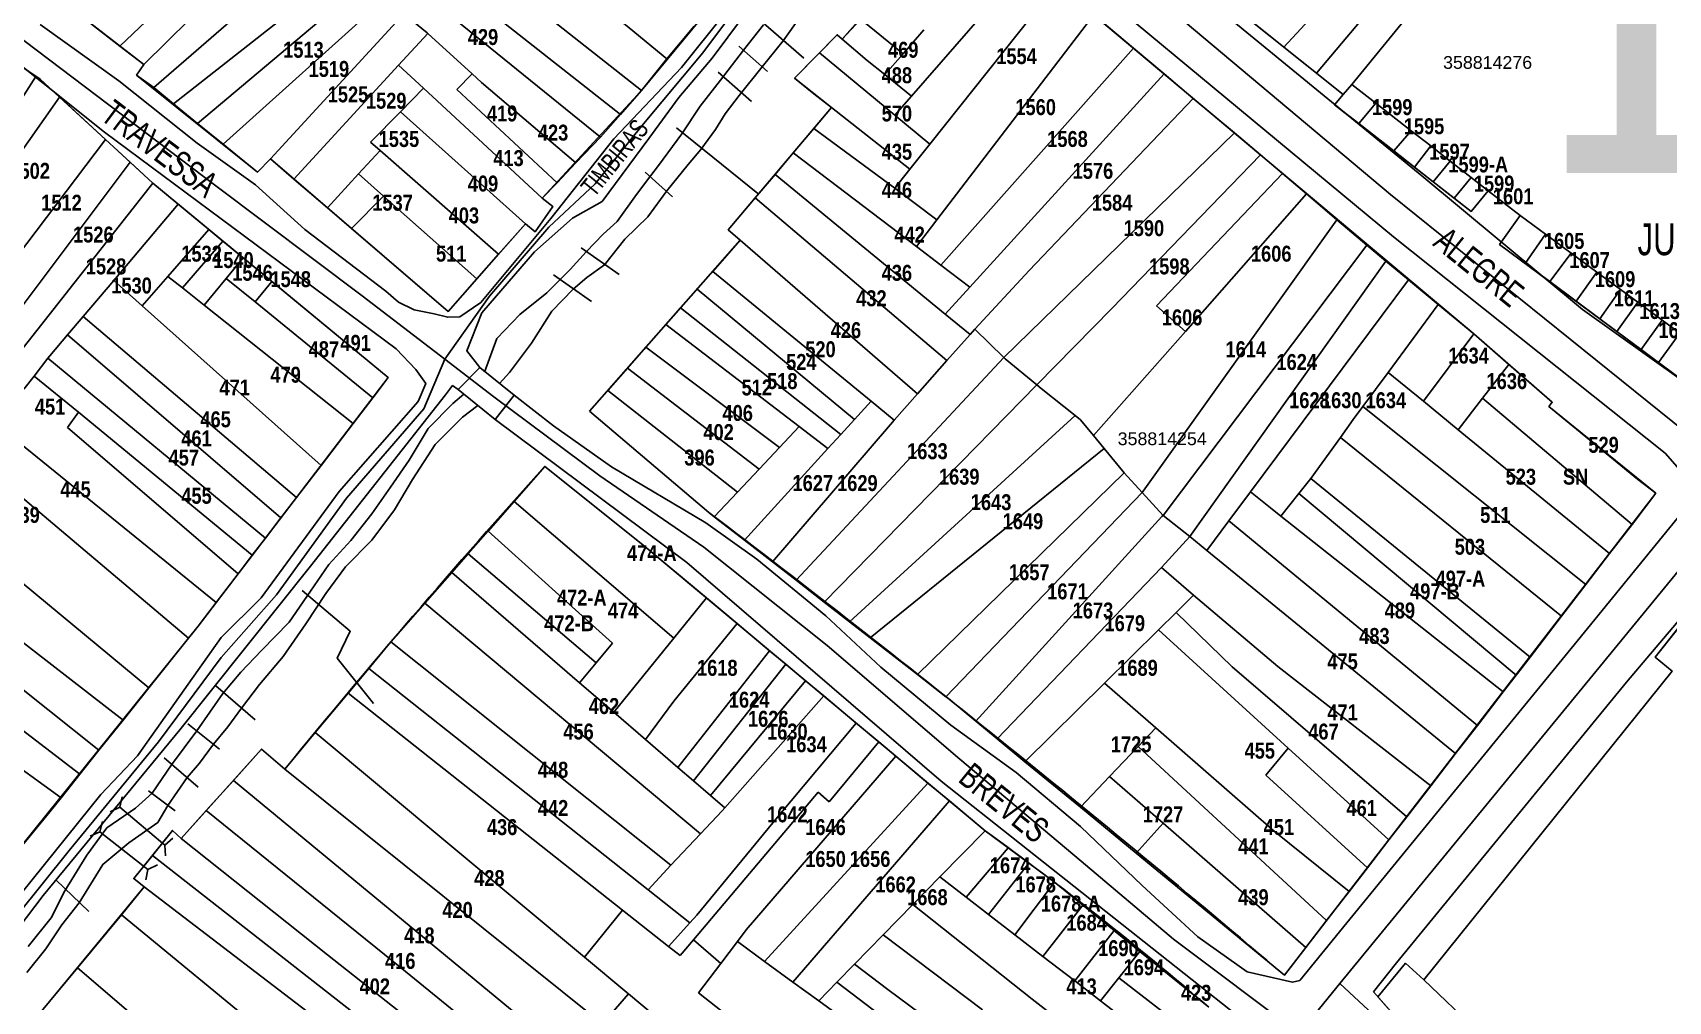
# Model space of a CAD drawing. Extents: x 199665 to 201826, y 4836581 to 4838476.
# Drawn here: x 200752.1 to 201009, y 4837205.9 to 4837357.9 of the extents above; entities that cross this region are included whole.
import ezdxf
from ezdxf.enums import TextEntityAlignment as Align

# ---------------------------------------------------------------- set-up
doc = ezdxf.new("R2010")
doc.units = 0
doc.header["$LTSCALE"] = 1.5
doc.header["$MEASUREMENT"] = 0
for name, color, linetype in [('CD-MALHA-LOTES', 40, 'CONTINUOUS'), ('CD_TXT_QUADRA', 7, 'CONTINUOUS'), ('HD-CANAIS', 7, 'CONTINUOUS'), ('LM-TXT-LSF', 7, 'CONTINUOUS'), ('RU-QUADRAS', 6, 'CONTINUOUS'), ('SV-EIXO-RUA-N-PAV', 6, 'CONTINUOUS'), ('SV-EIXO-RUA-PAV', 20, 'CONTINUOUS'), ('SV-ESTIVAS', 7, 'CONTINUOUS'), ('SV-PONTE-BUEIRO', 249, 'CONTINUOUS'), ('SV-RUA-NAO-PAV-S-GUIA-C-GUIA', 7, 'CONTINUOUS'), ('SV-RUA-PAVIM-S-GUIA-C-GUIA', 7, 'CONTINUOUS'), ('SV-TXT-RUA-N-PAV-S-GUIA-C-GUIA', 7, 'CONTINUOUS'), ('Th_NmrPort', 1, 'CONTINUOUS')]:
    doc.layers.add(name, color=color, linetype=linetype)
doc.styles.add('ARIAL', font='ARIAL.TTF')
doc.styles.add('MONOTXT', font='ARIAL.TTF', dxfattribs={"height": 0.2})
doc.styles.get("Standard").update_dxf_attribs({"font": 'swisscbo.ttf'})

# ---------------------------------------------------------------- blocks, each defined once
blk = doc.blocks.new('COD045', base_point=(201519.89, 4838593.29))
at = {"layer": 'SV-ESTIVAS'}
blk.add_lwpolyline([(201520.638538, 4838591.792924), (201519.89, 4838593.29), (201520.638538, 4838594.792924)], dxfattribs=at)

msp = doc.modelspace()

# ---------------------------------------------------------------- linework, layer by layer
at = {"layer": 'CD-MALHA-LOTES', "linetype": 'Continuous'}
for p, q in [((200799.8, 4837386.56), (200847.69, 4837348.82)), ((200796.37, 4837382.85), (200844.39, 4837345.06)), ((200973.09, 4837382.17), (200948.61, 4837355.59)), ((200790.27, 4837378.99), (200765.77, 4837355.78)), ((200841.25, 4837341.48), (200793.74, 4837380.01)), ((200976.67, 4837378.81), (200953.7, 4837351.52)), ((200793.17, 4837376.17), (200769.52, 4837352.88)), ((200980.26, 4837375.45), (200959.26, 4837349.73)), ((200797.38, 4837372.06), (200771.09, 4837349.27)), ((200801.44, 4837368.14), (200774.18, 4837346.71)), ((200851.68, 4837353.8), (200832.82, 4837369.29)), ((200890.12, 4837347.93), (200908.63, 4837369.17)), ((200804.31, 4837365.79), (200777.96, 4837343.61)), ((200912.98, 4837365.52), (200892.98, 4837340.38)), ((200807.39, 4837363.27), (200781.98, 4837340.37)), ((200810.37, 4837360.84), (200789.41, 4837338.11)), ((200810.37, 4837360.84), (200814.04, 4837357.84)), ((200879.22, 4837356.88), (200882.05, 4837360.05)), ((200882.05, 4837360.05), (200888.78, 4837354.57)), ((200894.08, 4837328.5), (200918.75, 4837360.68)), ((200918.75, 4837360.68), (200925, 4837355.44)), ((200765.77, 4837355.78), (200761.3, 4837359.23)), ((200814.13, 4837357.76), (200809.56, 4837352.79)), ((200814.04, 4837357.84), (200814.13, 4837357.76)), ((200814.13, 4837357.76), (200821.13, 4837351.4)), ((200855.95, 4837358.93), (200851.68, 4837353.8)), ((200875.64, 4837354.73), (200878.41, 4837357.57)), ((200878.41, 4837357.57), (200879.22, 4837356.88)), ((200892.06, 4837358.33), (200888.78, 4837354.57)), ((200948.61, 4837355.59), (200943.57, 4837359.62)), ((200769.52, 4837352.88), (200765.77, 4837355.78)), ((200875.64, 4837354.73), (200871.74, 4837350.75)), ((200887.5, 4837344.92), (200875.64, 4837354.73)), ((200883.12, 4837353.54), (200879.22, 4837356.88)), ((200925, 4837355.44), (200894.72, 4837321.39)), ((200925, 4837355.44), (200929.79, 4837351.42)), ((200953.7, 4837351.52), (200948.61, 4837355.59)), ((200749.47, 4837353.19), (200752.6, 4837351.02)), ((200768.39, 4837351.23), (200769.52, 4837352.88)), ((200809.56, 4837352.79), (200793.12, 4837334.92)), ((200809.56, 4837352.79), (200813.47, 4837349.16)), ((200847.69, 4837348.82), (200851.68, 4837353.8)), ((200885.92, 4837351.3), (200883.12, 4837353.54)), ((200888.78, 4837354.57), (200885.92, 4837351.3)), ((200752.6, 4837351.02), (200734.36, 4837322.61)), ((200752.6, 4837351.02), (200753.25, 4837350.58)), ((200753.25, 4837350.58), (200756.29, 4837347.77)), ((200771.09, 4837349.27), (200768.39, 4837351.23)), ((200821.13, 4837351.4), (200818.72, 4837348.99)), ((200821.13, 4837351.4), (200822.58, 4837350.08)), ((200822.58, 4837350.08), (200837.4, 4837337.45)), ((200871.74, 4837350.75), (200874.77, 4837348.31)), ((200885.92, 4837351.3), (200890.12, 4837347.93)), ((200929.79, 4837351.42), (200899.25, 4837317.95)), ((200934.37, 4837347.58), (200929.79, 4837351.42)), ((200957.9, 4837348.17), (200953.7, 4837351.52)), ((200957.9, 4837348.17), (200959.26, 4837349.73)), ((200959.26, 4837349.73), (200963.03, 4837346.8)), ((200756.29, 4837347.77), (200737.21, 4837320.63)), ((200756.29, 4837347.77), (200763.51, 4837341.12)), ((200774.18, 4837346.71), (200771.09, 4837349.27)), ((200813.47, 4837349.16), (200809.86, 4837345.47)), ((200832.1, 4837331.89), (200813.47, 4837349.16)), ((200818.72, 4837348.99), (200834.43, 4837334.33)), ((200847.69, 4837348.82), (200844.39, 4837345.06)), ((200874.77, 4837348.31), (200877.55, 4837346.13)), ((200890.12, 4837347.93), (200887.5, 4837344.92)), ((200908.61, 4837320.55), (200934.37, 4837347.58)), ((200934.37, 4837347.58), (200940.82, 4837342.17)), ((200956.55, 4837346.58), (200957.9, 4837348.17)), ((200774.49, 4837346.46), (200774.18, 4837346.71)), ((200777.96, 4837343.61), (200774.49, 4837346.46)), ((200809.86, 4837345.47), (200805.16, 4837340.68)), ((200809.86, 4837345.47), (200829.47, 4837327.89)), ((200844.39, 4837345.06), (200841.25, 4837341.48)), ((200874.78, 4837342.86), (200877.55, 4837346.13)), ((200877.55, 4837346.13), (200889.86, 4837336.46)), ((200892.98, 4837340.38), (200887.5, 4837344.92)), ((200960.35, 4837343.61), (200956.55, 4837346.58)), ((200963.03, 4837346.8), (200960.35, 4837343.61)), ((200963.03, 4837346.8), (200968.59, 4837342.48)), ((200781.98, 4837340.37), (200777.96, 4837343.61)), ((200871.53, 4837339.01), (200874.78, 4837342.86)), ((200887.49, 4837333.49), (200874.78, 4837342.86)), ((200940.82, 4837342.17), (200904.61, 4837306.92)), ((200940.82, 4837342.17), (200944.94, 4837338.71)), ((200965.85, 4837339.32), (200960.35, 4837343.61)), ((200968.59, 4837342.48), (200965.85, 4837339.32)), ((200968.59, 4837342.48), (200971.65, 4837340.1)), ((200763.51, 4837341.12), (200744.26, 4837315.73)), ((200763.51, 4837341.12), (200767.39, 4837337.54)), ((200787.4, 4837336), (200781.98, 4837340.37)), ((200806.64, 4837339.4), (200803.26, 4837335.71)), ((200805.16, 4837340.68), (200806.64, 4837339.4)), ((200806.64, 4837339.4), (200825.22, 4837323.13)), ((200837.4, 4837337.45), (200841.25, 4837341.48)), ((200889.86, 4837336.46), (200892.98, 4837340.38)), ((200969.09, 4837336.8), (200965.85, 4837339.32)), ((200971.65, 4837340.1), (200969.09, 4837336.8)), ((200971.65, 4837340.1), (200974.73, 4837337.7)), ((200767.39, 4837337.54), (200748.7, 4837312.65)), ((200767.39, 4837337.54), (200770.93, 4837334.28)), ((200789.41, 4837338.11), (200787.4, 4837336)), ((200793.12, 4837334.92), (200789.41, 4837338.11)), ((200837.4, 4837337.45), (200834.43, 4837334.33)), ((200871.53, 4837339.01), (200868.68, 4837335.64)), ((200890.87, 4837324.32), (200871.53, 4837339.01)), ((200944.94, 4837338.71), (200921.58, 4837314.6)), ((200944.94, 4837338.71), (200948.37, 4837335.79)), ((200972.05, 4837334.49), (200969.09, 4837336.8)), ((200974.73, 4837337.7), (200972.05, 4837334.49)), ((200974.73, 4837337.7), (200978.03, 4837335.13)), ((200770.93, 4837334.28), (200747.49, 4837304.52)), ((200774.93, 4837330.95), (200770.93, 4837334.28)), ((200798.38, 4837330.41), (200793.12, 4837334.92)), ((200803.26, 4837335.71), (200798.38, 4837330.41)), ((200803.26, 4837335.71), (200807.18, 4837332.24)), ((200834.43, 4837334.33), (200832.1, 4837331.89)), ((200865.56, 4837331.96), (200868.68, 4837335.64)), ((200868.68, 4837335.64), (200895.38, 4837313.7)), ((200889.86, 4837336.46), (200887.49, 4837333.49)), ((200928.6, 4837315.03), (200948.37, 4837335.79)), ((200948.37, 4837335.79), (200952.16, 4837332.57)), ((200975.35, 4837331.91), (200972.05, 4837334.49)), ((200978.03, 4837335.13), (200975.35, 4837331.91)), ((200978.03, 4837335.13), (200980.69, 4837333.06)), ((200807.18, 4837332.24), (200802.17, 4837327.16)), ((200807.18, 4837332.24), (200821.84, 4837319.26)), ((200832.1, 4837331.89), (200833.77, 4837330.61)), ((200861.33, 4837326.95), (200865.56, 4837331.96)), ((200865.56, 4837331.96), (200895.68, 4837306.41)), ((200887.49, 4837333.49), (200894.08, 4837328.5)), ((200952.16, 4837332.57), (200933.12, 4837311)), ((200956.93, 4837328.5), (200952.16, 4837332.57)), ((200978.02, 4837329.84), (200975.35, 4837331.91)), ((200980.69, 4837333.06), (200978.02, 4837329.84)), ((200980.69, 4837333.06), (200985.7, 4837329.17)), ((200764.8, 4837319), (200774.93, 4837330.95)), ((200774.93, 4837330.95), (200779.75, 4837326.98)), ((200802.17, 4837327.16), (200798.38, 4837330.41)), ((200833.77, 4837330.61), (200830.98, 4837326.63)), ((200982.48, 4837324.66), (200985.7, 4837329.17)), ((200985.7, 4837329.17), (200989.69, 4837326.24)), ((200779.75, 4837326.98), (200773.33, 4837319.63)), ((200779.75, 4837326.98), (200781.97, 4837325.15)), ((200817.36, 4837314.13), (200802.17, 4837327.16)), ((200829.47, 4837327.89), (200825.22, 4837323.13)), ((200830.98, 4837326.63), (200829.47, 4837327.89)), ((200863.21, 4837325.31), (200861.33, 4837326.95)), ((200894.08, 4837328.5), (200890.87, 4837324.32)), ((200926.51, 4837285.91), (200956.93, 4837328.5)), ((200956.93, 4837328.5), (200961.6, 4837324.52)), ((200781.97, 4837325.15), (200775.62, 4837317.82)), ((200781.97, 4837325.15), (200785.12, 4837322.55)), ((200858.9, 4837320.42), (200863.21, 4837325.31)), ((200891.06, 4837301.21), (200863.21, 4837325.31)), ((200894.72, 4837321.39), (200890.87, 4837324.32)), ((200961.6, 4837324.52), (200929.65, 4837282.12)), ((200961.6, 4837324.52), (200964.62, 4837322.02)), ((200986.5, 4837321.68), (200982.48, 4837324.66)), ((200989.69, 4837326.24), (200986.5, 4837321.68)), ((200989.69, 4837326.24), (200993.7, 4837323.29)), ((200782.49, 4837319.33), (200785.12, 4837322.55)), ((200785.12, 4837322.55), (200789.62, 4837318.84)), ((200825.22, 4837323.13), (200821.84, 4837319.26)), ((200899.25, 4837317.95), (200894.72, 4837321.39)), ((200964.62, 4837322.02), (200933.8, 4837278.79)), ((200968.17, 4837319.08), (200964.62, 4837322.02)), ((200990.36, 4837318.81), (200986.5, 4837321.68)), ((200993.7, 4837323.29), (200990.36, 4837318.81)), ((200993.7, 4837323.29), (200997.75, 4837320.31)), ((200760.01, 4837313.36), (200764.8, 4837319)), ((200764.8, 4837319), (200769.29, 4837315)), ((200773.33, 4837319.63), (200769.29, 4837315)), ((200775.62, 4837317.82), (200773.33, 4837319.63)), ((200779.03, 4837315.11), (200782.49, 4837319.33)), ((200782.49, 4837319.33), (200787.01, 4837315.64)), ((200787.01, 4837315.64), (200789.62, 4837318.84)), ((200789.62, 4837318.84), (200807.92, 4837303.74)), ((200821.84, 4837319.26), (200817.36, 4837314.13)), ((200856.43, 4837317.63), (200858.9, 4837320.42)), ((200858.9, 4837320.42), (200883.77, 4837300.05)), ((200900.07, 4837311.34), (200908.61, 4837320.55)), ((200943.36, 4837285.82), (200968.17, 4837319.08)), ((200972.84, 4837315.22), (200968.17, 4837319.08)), ((200994.52, 4837315.73), (200990.36, 4837318.81)), ((200997.75, 4837320.31), (200994.52, 4837315.73)), ((200997.75, 4837320.31), (201001.46, 4837317.58)), ((200779.03, 4837315.11), (200775.62, 4837317.82)), ((200853.85, 4837314.71), (200856.43, 4837317.63)), ((200856.43, 4837317.63), (200881.14, 4837297.17)), ((200895.38, 4837313.7), (200899.25, 4837317.95)), ((201001.46, 4837317.58), (200998.23, 4837312.97)), ((201001.46, 4837317.58), (201004.18, 4837315.58)), ((200769.29, 4837315), (200797.38, 4837289.98)), ((200779.03, 4837315.11), (200802.41, 4837296.55)), ((200787.01, 4837315.64), (200805.48, 4837300.56)), ((200851.53, 4837312.09), (200853.85, 4837314.71)), ((200878.99, 4837294.81), (200853.85, 4837314.71)), ((200895.38, 4837313.7), (200899.3, 4837310.49)), ((200921.58, 4837314.6), (200909.8, 4837302.59)), ((200933.12, 4837311), (200928.6, 4837315.03)), ((200964.96, 4837304.57), (200972.84, 4837315.22)), ((200972.84, 4837315.22), (200978.41, 4837310.61)), ((200998.23, 4837312.97), (200994.52, 4837315.73)), ((201004.18, 4837315.58), (201000.88, 4837311)), ((201004.18, 4837315.58), (201008, 4837312.77)), ((200728.37, 4837311), (200780.92, 4837268.47)), ((200757.55, 4837310.45), (200760.01, 4837313.36)), ((200760.01, 4837313.36), (200793.52, 4837284.93)), ((200848.39, 4837308.53), (200851.53, 4837312.09)), ((200851.53, 4837312.09), (200872.48, 4837296.06)), ((200900.07, 4837311.34), (200899.3, 4837310.49)), ((200904.61, 4837306.92), (200900.07, 4837311.34)), ((200933.12, 4837311), (200918.69, 4837294.65)), ((201000.88, 4837311), (200998.23, 4837312.97)), ((201004.7, 4837308.17), (201000.88, 4837311)), ((201008, 4837312.77), (201004.7, 4837308.17)), ((201008, 4837312.77), (201010.76, 4837310.75)), ((200754.77, 4837307.18), (200757.55, 4837310.45)), ((200757.55, 4837310.45), (200791.08, 4837281.74)), ((200845.48, 4837305.23), (200848.39, 4837308.53)), ((200848.39, 4837308.53), (200869.37, 4837292.76)), ((200899.3, 4837310.49), (200895.68, 4837306.41)), ((200978.41, 4837310.61), (200970.53, 4837300.03)), ((200978.41, 4837310.61), (200983.9, 4837305.83)), ((201010.76, 4837310.75), (201007.44, 4837306.13)), ((200776.56, 4837262.86), (200724.81, 4837306.55)), ((200752.31, 4837304), (200754.47, 4837306.78)), ((200754.47, 4837306.78), (200754.77, 4837307.18)), ((200788.64, 4837278.56), (200754.47, 4837306.78)), ((200871.98, 4837271.95), (200904.61, 4837306.92)), ((200895.68, 4837306.41), (200891.06, 4837301.21)), ((200904.83, 4837306.71), (200904.61, 4837306.92)), ((200904.83, 4837306.71), (200909.8, 4837302.59)), ((201007.44, 4837306.13), (201004.7, 4837308.17)), ((201014.31, 4837301.04), (201007.44, 4837306.13)), ((200752.31, 4837304), (200750.69, 4837301.92)), ((200759.26, 4837298.3), (200752.31, 4837304)), ((200807.92, 4837303.74), (200805.48, 4837300.56)), ((200842.39, 4837301.73), (200845.48, 4837305.23)), ((200845.48, 4837305.23), (200866.19, 4837289.39)), ((200960.99, 4837299.21), (200964.96, 4837304.57)), ((200970.53, 4837300.03), (200964.96, 4837304.57)), ((200983.9, 4837305.83), (200979.79, 4837300.5)), ((200983.9, 4837305.83), (200990.73, 4837299.88)), ((200839.51, 4837298.47), (200842.39, 4837301.73)), ((200862.77, 4837285.77), (200842.39, 4837301.73)), ((200909.8, 4837302.59), (200876.38, 4837268.53)), ((200891.06, 4837301.21), (200887.39, 4837297.08)), ((200909.8, 4837302.59), (200910.47, 4837302.04)), ((200910.47, 4837302.04), (200915.81, 4837297.79)), ((200715.43, 4837300.52), (200770.31, 4837255.05)), ((200757.56, 4837295.91), (200759.26, 4837298.3)), ((200759.26, 4837298.3), (200786.57, 4837275.86)), ((200805.48, 4837300.56), (200802.41, 4837296.55)), ((200858.3, 4837282.58), (200839.51, 4837298.47)), ((200883.77, 4837300.05), (200881.14, 4837297.17)), ((200887.39, 4837297.08), (200883.77, 4837300.05)), ((200959.48, 4837297.17), (200960.99, 4837299.21)), ((200960.99, 4837299.21), (200996.02, 4837271.29)), ((200975.99, 4837295.57), (200970.53, 4837300.03)), ((200975.99, 4837295.57), (200979.79, 4837300.5)), ((200979.79, 4837300.5), (201003.27, 4837280.72)), ((200990.73, 4837299.88), (200990.22, 4837299.24)), ((200990.22, 4837299.24), (201004.13, 4837287.82)), ((200784.34, 4837272.93), (200757.56, 4837295.91)), ((200802.41, 4837296.55), (200797.38, 4837289.98)), ((200868.25, 4837274.85), (200886.79, 4837296.41)), ((200872.48, 4837296.06), (200869.37, 4837292.76)), ((200876.98, 4837292.61), (200872.48, 4837296.06)), ((200881.14, 4837297.17), (200878.99, 4837294.81)), ((200915.81, 4837297.79), (200880.35, 4837265.44)), ((200886.79, 4837296.41), (200887.39, 4837297.08)), ((200915.81, 4837297.79), (200916.67, 4837297.11)), ((200916.67, 4837297.11), (200918.69, 4837294.65)), ((200957.47, 4837294.37), (200959.48, 4837297.17)), ((200766.27, 4837249.99), (200710.03, 4837293.58)), ((200878.99, 4837294.81), (200876.98, 4837292.61)), ((200918.69, 4837294.65), (200920.38, 4837292.6)), ((200952.82, 4837287.92), (200957.47, 4837294.37)), ((200957.47, 4837294.37), (200992.2, 4837266.32)), ((200999.76, 4837276.15), (200975.99, 4837295.57)), ((200863.88, 4837278.24), (200876.98, 4837292.61)), ((200869.37, 4837292.76), (200866.19, 4837289.39)), ((200883.63, 4837262.9), (200920.38, 4837292.6)), ((200920.38, 4837292.6), (200923.5, 4837288.8)), ((200797.38, 4837289.98), (200793.52, 4837284.93)), ((200827.7, 4837284.33), (200832.51, 4837289.82)), ((200832.51, 4837289.82), (200847.93, 4837277.52)), ((200866.19, 4837289.39), (200862.77, 4837285.77)), ((200923.5, 4837288.8), (200891.06, 4837257.13)), ((200923.5, 4837288.8), (200926.33, 4837285.72)), ((200950.95, 4837285.55), (200952.82, 4837287.92)), ((200952.82, 4837287.92), (200987.26, 4837259.88)), ((200862.77, 4837285.77), (200859.14, 4837281.92)), ((200926.33, 4837285.72), (200895.51, 4837253.67)), ((200926.33, 4837285.72), (200926.51, 4837285.91)), ((200926.33, 4837285.72), (200929.65, 4837282.12)), ((200939.95, 4837281.25), (200943.36, 4837285.82)), ((200943.36, 4837285.82), (200946.47, 4837283.3)), ((200948.13, 4837281.99), (200950.95, 4837285.55)), ((200950.95, 4837285.55), (200985.08, 4837257.04)), ((201007.01, 4837285.59), (201003.27, 4837280.72)), ((201004.13, 4837287.82), (201007.01, 4837285.59)), ((200762.48, 4837245.26), (200714.33, 4837283.67)), ((200793.52, 4837284.93), (200791.08, 4837281.74)), ((200823.6, 4837279.66), (200827.7, 4837284.33)), ((200852.79, 4837262.85), (200827.7, 4837284.33)), ((200946.47, 4837283.3), (200948.13, 4837281.99)), ((200791.08, 4837281.74), (200788.64, 4837278.56)), ((200859.14, 4837281.92), (200858.3, 4837282.58)), ((200859.14, 4837281.92), (200863.88, 4837278.24)), ((200929.4, 4837281.93), (200900.23, 4837249.81)), ((200929.65, 4837282.12), (200929.4, 4837281.93)), ((200929.65, 4837282.12), (200933.8, 4837278.79)), ((200936.48, 4837276.61), (200939.95, 4837281.25)), ((200939.95, 4837281.25), (200978.99, 4837249.17)), ((200983.06, 4837254.43), (200948.13, 4837281.99)), ((201003.27, 4837280.72), (200999.76, 4837276.15)), ((200710.78, 4837278.75), (200759.47, 4837241.5)), ((200788.64, 4837278.56), (200786.57, 4837275.86)), ((200820.49, 4837276.11), (200823.6, 4837279.66)), ((200823.6, 4837279.66), (200843.17, 4837262.08)), ((200863.88, 4837278.24), (200868.25, 4837274.85)), ((200933.8, 4837278.79), (200929.37, 4837273.94)), ((200933.8, 4837278.79), (200936.48, 4837276.61)), ((200786.57, 4837275.86), (200784.34, 4837272.93)), ((200817.9, 4837273.15), (200820.49, 4837276.11)), ((200820.49, 4837276.11), (200840.57, 4837258.96)), ((200847.93, 4837277.52), (200857.92, 4837269.17)), ((200975.57, 4837244.75), (200936.48, 4837276.61)), ((200996.02, 4837271.29), (200999.76, 4837276.15)), ((200707.02, 4837273.52), (200756.53, 4837237.82)), ((200780.92, 4837268.47), (200784.34, 4837272.93)), ((200817.9, 4837273.15), (200813.69, 4837268.36)), ((200837.98, 4837255.87), (200817.9, 4837273.15)), ((200868.25, 4837274.85), (200871.98, 4837271.95)), ((200929.37, 4837273.94), (200903.58, 4837247.05)), ((200929.37, 4837273.94), (200934.42, 4837269.61)), ((200876.38, 4837268.53), (200871.98, 4837271.95)), ((200996.02, 4837271.29), (200992.2, 4837266.32)), ((200780.92, 4837268.47), (200778.05, 4837264.72)), ((200808.34, 4837262.26), (200813.69, 4837268.36)), ((200813.69, 4837268.36), (200856.95, 4837232.12)), ((200857.92, 4837269.17), (200852.79, 4837262.85)), ((200857.92, 4837269.17), (200862.74, 4837265.15)), ((200880.35, 4837265.44), (200876.38, 4837268.53)), ((200931.65, 4837266.88), (200934.42, 4837269.61)), ((200934.42, 4837269.61), (200947.63, 4837258.42)), ((200852.8, 4837252.99), (200862.74, 4837265.15)), ((200862.74, 4837265.15), (200867.83, 4837260.89)), ((200883.63, 4837262.9), (200880.35, 4837265.44)), ((200928.89, 4837264.15), (200931.65, 4837266.88)), ((200940.48, 4837258.36), (200931.65, 4837266.88)), ((200992.2, 4837266.32), (200987.26, 4837259.88)), ((200770.31, 4837255.05), (200776.56, 4837262.86)), ((200778.05, 4837264.72), (200776.56, 4837262.86)), ((200804.87, 4837258.1), (200808.34, 4837262.26)), ((200808.34, 4837262.26), (200852.33, 4837227.21)), ((200852.79, 4837262.85), (200843.37, 4837251.23)), ((200891.06, 4837257.13), (200883.63, 4837262.9)), ((200920.43, 4837255.81), (200928.89, 4837264.15)), ((200949.26, 4837245.6), (200928.89, 4837264.15)), ((201006.92, 4837259.86), (201010.4, 4837264.29)), ((200843.17, 4837262.08), (200840.57, 4837258.96)), ((200867.83, 4837260.89), (200853.41, 4837242.58)), ((200867.83, 4837260.89), (200870.39, 4837258.75)), ((200987.26, 4837259.88), (200985.29, 4837257.31)), ((201009.56, 4837257.69), (201006.92, 4837259.86)), ((200804.87, 4837258.1), (200801.62, 4837254.21)), ((200848.73, 4837223.38), (200804.87, 4837258.1)), ((200840.57, 4837258.96), (200837.98, 4837255.87)), ((200870.39, 4837258.75), (200855.89, 4837240.44)), ((200870.39, 4837258.75), (200873.47, 4837256.18)), ((200895.51, 4837253.67), (200891.06, 4837257.13)), ((200967.89, 4837234.82), (200940.48, 4837258.36)), ((200947.63, 4837258.42), (200971.66, 4837239.69)), ((201009.56, 4837257.69), (200970.55, 4837209.25)), ((200985.29, 4837257.31), (200985.08, 4837257.04)), ((200770.31, 4837255.05), (200766.27, 4837249.99)), ((200843.37, 4837251.23), (200837.98, 4837255.87)), ((200873.47, 4837256.18), (200858.53, 4837238.18)), ((200873.47, 4837256.18), (200876.33, 4837253.79)), ((200907.93, 4837243.47), (200920.43, 4837255.81)), ((200928.49, 4837248.77), (200920.43, 4837255.81)), ((200985.08, 4837257.04), (200983.06, 4837254.43)), ((200796.46, 4837248.03), (200801.62, 4837254.21)), ((200801.62, 4837254.21), (200844.73, 4837220.16)), ((200848.31, 4837246.97), (200852.8, 4837252.99)), ((200876.33, 4837253.79), (200860.79, 4837236.23)), ((200881.44, 4837249.52), (200876.33, 4837253.79)), ((200895.9, 4837253.37), (200895.51, 4837253.67)), ((200900.23, 4837249.81), (200895.9, 4837253.37)), ((200983.06, 4837254.43), (200978.99, 4837249.17)), ((200766.27, 4837249.99), (200762.48, 4837245.26)), ((200848.31, 4837246.97), (200843.37, 4837251.23)), ((200869.08, 4837234.74), (200881.44, 4837249.52)), ((200884.98, 4837246.56), (200881.44, 4837249.52)), ((200903.58, 4837247.05), (200900.23, 4837249.81)), ((200791.68, 4837242.31), (200796.46, 4837248.03)), ((200838.77, 4837212.77), (200796.46, 4837248.03)), ((200853.41, 4837242.58), (200848.31, 4837246.97)), ((200903.58, 4837247.05), (200907.93, 4837243.47)), ((200925.71, 4837245.84), (200928.49, 4837248.77)), ((200928.49, 4837248.77), (200947.07, 4837232.56)), ((200978.99, 4837249.17), (200975.57, 4837244.75)), ((200762.48, 4837245.26), (200759.47, 4837241.5)), ((200788.03, 4837245.44), (200783.6, 4837240.53)), ((200791.68, 4837242.31), (200788.03, 4837245.44)), ((200887.65, 4837244.33), (200864.16, 4837217.08)), ((200877.16, 4837237.19), (200884.98, 4837246.56)), ((200884.98, 4837246.56), (200887.65, 4837244.33)), ((200887.65, 4837244.33), (200892.68, 4837240.12)), ((200921.21, 4837241.12), (200925.71, 4837245.84)), ((200955.3, 4837218.54), (200925.71, 4837245.84)), ((200945.76, 4837241.35), (200949.26, 4837245.6)), ((200949.26, 4837245.6), (200965.08, 4837231.19)), ((200971.66, 4837239.69), (200975.57, 4837244.75)), ((200841.56, 4837202.35), (200791.68, 4837242.31)), ((200855.89, 4837240.44), (200853.41, 4837242.58)), ((200907.93, 4837243.47), (200916.63, 4837236.31)), ((200759.47, 4837241.5), (200756.53, 4837237.82)), ((200779.35, 4837235.8), (200783.6, 4837240.53)), ((200783.6, 4837240.53), (200836.86, 4837196.61)), ((200858.53, 4837238.18), (200855.89, 4837240.44)), ((200892.68, 4837240.12), (200867.03, 4837212.11)), ((200892.68, 4837240.12), (200896.07, 4837237.3)), ((200916.63, 4837236.31), (200921.21, 4837241.12)), ((200921.21, 4837241.12), (200929.63, 4837233.8)), ((200961.71, 4837226.83), (200945.76, 4837241.35)), ((200971.66, 4837239.69), (200967.89, 4837234.82)), ((200756.53, 4837237.82), (200754.76, 4837235.61)), ((200855.85, 4837215.52), (200875.44, 4837238.68)), ((200860.79, 4837236.23), (200858.53, 4837238.18)), ((200896.07, 4837237.3), (200871.49, 4837208.87)), ((200875.44, 4837238.68), (200877.16, 4837237.19)), ((200901.66, 4837232.63), (200896.07, 4837237.3)), ((200754.76, 4837235.61), (200747.41, 4837226.58)), ((200775.4, 4837231.43), (200779.35, 4837235.8)), ((200779.35, 4837235.8), (200810.05, 4837210.99)), ((200856.37, 4837219.36), (200869.08, 4837234.74)), ((200856.95, 4837232.12), (200860.38, 4837235.77)), ((200860.38, 4837235.77), (200860.79, 4837236.23)), ((200925.41, 4837229.09), (200916.63, 4837236.31)), ((200967.89, 4837234.82), (200965.08, 4837231.19)), ((200770.88, 4837228.75), (200774.04, 4837232.67)), ((200774.04, 4837232.67), (200775.4, 4837231.43)), ((200775.4, 4837231.43), (200798.36, 4837213.13)), ((200856.95, 4837232.12), (200852.33, 4837227.21)), ((200894.57, 4837225.39), (200901.66, 4837232.63)), ((200901.66, 4837232.63), (200905.31, 4837229.93)), ((200929.63, 4837233.8), (200925.41, 4837229.09)), ((200929.63, 4837233.8), (200952.04, 4837214.33)), ((200947.07, 4837232.56), (200958.84, 4837223.12)), ((200905.31, 4837229.93), (200898.71, 4837222.19)), ((200905.31, 4837229.93), (200908.52, 4837227.55)), ((200948.67, 4837209.96), (200925.41, 4837229.09)), ((200965.08, 4837231.19), (200961.71, 4837226.83)), ((200767.96, 4837225.13), (200770.88, 4837228.75)), ((200770.88, 4837228.75), (200828.83, 4837183.54)), ((200852.33, 4837227.21), (200848.73, 4837223.38)), ((200908.52, 4837227.55), (200902.22, 4837219.49)), ((200908.52, 4837227.55), (200912.58, 4837224.54)), ((200958.84, 4837223.12), (200961.71, 4837226.83)), ((200769.57, 4837223.82), (200766.04, 4837219.44)), ((200769.57, 4837223.82), (200767.96, 4837225.13)), ((200803.1, 4837198.26), (200769.57, 4837223.82)), ((200890.34, 4837221.07), (200894.57, 4837225.39)), ((200898.71, 4837222.19), (200894.57, 4837225.39)), ((200912.58, 4837224.54), (200906.34, 4837216.31)), ((200912.58, 4837224.54), (200917.04, 4837220.93)), ((200855.31, 4837218.18), (200848.73, 4837223.38)), ((200902.22, 4837219.49), (200898.71, 4837222.19)), ((200958.84, 4837223.12), (200955.3, 4837218.54)), ((200766.04, 4837219.44), (200759.12, 4837211.12)), ((200766.04, 4837219.44), (200796.36, 4837194.53)), ((200844.73, 4837220.16), (200838.77, 4837212.77)), ((200844.73, 4837220.16), (200851.94, 4837214.46)), ((200855.31, 4837218.18), (200856.37, 4837219.36)), ((200885.66, 4837216.29), (200890.34, 4837221.07)), ((200890.34, 4837221.07), (200909.05, 4837206.19)), ((200906.34, 4837216.31), (200902.22, 4837219.49)), ((200917.04, 4837220.93), (200910.74, 4837212.92)), ((200917.04, 4837220.93), (200921.94, 4837216.96)), ((200955.3, 4837218.54), (200952.04, 4837214.33)), ((200851.94, 4837214.46), (200855.31, 4837218.18)), ((200864.16, 4837217.08), (200862.77, 4837215.24)), ((200881.16, 4837211.69), (200885.66, 4837216.29)), ((200885.66, 4837216.29), (200901.25, 4837204.52)), ((200910.74, 4837212.92), (200906.34, 4837216.31)), ((200921.94, 4837216.96), (200915.75, 4837209.05)), ((200921.94, 4837216.96), (200922.1, 4837216.83)), ((200922.1, 4837216.83), (200925.97, 4837213.69)), ((200851.94, 4837214.46), (200853.75, 4837213.03)), ((200853.75, 4837213.03), (200855.85, 4837215.52)), ((200860.14, 4837211.77), (200855.85, 4837215.52)), ((200862.77, 4837215.24), (200860.14, 4837211.77)), ((200867.03, 4837212.11), (200862.77, 4837215.24)), ((200922.67, 4837209.56), (200925.97, 4837213.69)), ((200925.97, 4837213.69), (200936.81, 4837204.92)), ((200952.04, 4837214.33), (200948.67, 4837209.96)), ((200754.71, 4837205.83), (200759.12, 4837211.12)), ((200759.12, 4837211.12), (200781.22, 4837192.23)), ((200798.36, 4837213.13), (200830.96, 4837187.56)), ((200810.05, 4837210.99), (200833.42, 4837192.03)), ((200838.77, 4837212.77), (200845.41, 4837207.24)), ((200860.14, 4837211.77), (200856.66, 4837207.19)), ((200871.49, 4837208.87), (200867.03, 4837212.11)), ((200878.4, 4837208.86), (200881.16, 4837211.69)), ((200881.16, 4837211.69), (200886.38, 4837207.72)), ((200915.75, 4837209.05), (200910.74, 4837212.92)), ((200963.35, 4837206.57), (200967.72, 4837211.83)), ((200967.72, 4837211.83), (200970.55, 4837209.25)), ((200871.49, 4837208.87), (200875.54, 4837205.94)), ((200875.54, 4837205.94), (200878.4, 4837208.86)), ((200878.4, 4837208.86), (200900.41, 4837192.11)), ((200919.78, 4837205.94), (200915.75, 4837209.05)), ((200919.78, 4837205.94), (200922.67, 4837209.56)), ((200922.67, 4837209.56), (200933.52, 4837201.2)), ((200970.55, 4837209.25), (200978.81, 4837201.38)), ((200845.65, 4837207.04), (200841.56, 4837202.35)), ((200845.41, 4837207.24), (200845.65, 4837207.04)), ((200845.65, 4837207.04), (200849.54, 4837203.78)), ((200856.66, 4837207.19), (200872.95, 4837194.39)), ((200879.06, 4837203.39), (200875.54, 4837205.94)), ((200886.38, 4837207.72), (200898.61, 4837198.66)), ((200909.05, 4837206.19), (200928.29, 4837191.39)), ((200930.45, 4837197.71), (200919.78, 4837205.94)), ((200973.32, 4837195.35), (200963.35, 4837206.57))]:
    msp.add_line(p, q, dxfattribs=at)
at = {"layer": 'HD-CANAIS'}
for points in [[(200895.5, 4837387.56), (200890.94, 4837381.3), (200886.01, 4837378.63), (200883.46, 4837373.42), (200878.86, 4837369.14), (200875.13, 4837363.95), (200869.95, 4837356.62), (200866.64, 4837352.5), (200863.05, 4837348), (200860.84, 4837345.17), (200859.33, 4837342.68), (200857.01, 4837339.55), (200855.04, 4837337.18), (200851.67, 4837333.07), (200848.72, 4837328.99), (200845.07, 4837325.48), (200841.88, 4837321.43), (200839.09, 4837319.47), (200836.95, 4837317.65), (200833.62, 4837314.2), (200830.43, 4837309.18), (200826.97, 4837304.54), (200825.4, 4837302.85)], [(200866.88, 4837359.1), (200863.7, 4837355.13), (200860.09, 4837350.42), (200856.9, 4837346.34), (200854.02, 4837342.01), (200850.35, 4837337.03), (200849.18, 4837335.46), (200846.92, 4837332.49), (200843.87, 4837328.24), (200841.7, 4837326.26), (200839.03, 4837323.5), (200836.51, 4837320.73), (200834.9, 4837319.12), (200832.85, 4837317.05), (200828.57, 4837313.66), (200824.96, 4837309.9), (200823.06, 4837304.62)], [(200751.39, 4837214.47), (200754.96, 4837218.96), (200757.15, 4837223.2), (200760.6, 4837228.82), (200763.72, 4837233.07), (200768.24, 4837236.2), (200770.87, 4837238.55), (200773.9, 4837242.98), (200777.85, 4837248.33), (200781.94, 4837254.18), (200784.75, 4837257.5), (200788.03, 4837260.93), (200792.38, 4837265.37), (200795.7, 4837270.21), (200798.59, 4837274.44), (200802.03, 4837278.17), (200805.35, 4837282.37), (200808.29, 4837286.54), (200811.21, 4837290.79), (200814.21, 4837295.77), (200818.07, 4837299.67), (200819.8, 4837301.14)], [(200751.15, 4837210.39), (200754.14, 4837214.1), (200756.64, 4837217.89), (200759.36, 4837221.33), (200763.08, 4837227.35), (200767.18, 4837230.72), (200771.75, 4837233.93), (200773.33, 4837236.58), (200776.36, 4837241), (200778.27, 4837243.24), (200780.48, 4837246.24), (200782.71, 4837248.95), (200784.89, 4837251.86), (200787.73, 4837255.58), (200791.43, 4837259.96), (200795, 4837265.1), (200798.11, 4837269.84), (200801.23, 4837274.06), (200805.35, 4837278.21), (200808.92, 4837283), (200811.76, 4837287.78), (200815.29, 4837293.26), (200819.61, 4837297.55), (200822.01, 4837299.37)]]:
    msp.add_lwpolyline(points, dxfattribs=at)
at = {"layer": 'RU-QUADRAS', "color": 6, "linetype": 'Continuous'}
for points in [[(200712.74, 4837396.76), (200731.63, 4837417.41), (200730.49, 4837418.26), (200753.96, 4837443.65), (200752.58, 4837444.95), (200779.37, 4837474.69, -0.011044), (200847.01, 4837419.35), (200864.1, 4837405.99), (200882.22, 4837390.53), (200847.69, 4837348.82), (200832.1, 4837331.89), (200833.77, 4837330.61), (200830.98, 4837326.63), (200829.47, 4837327.89), (200817.36, 4837314.13), (200789.41, 4837338.11), (200787.4, 4837336), (200768.39, 4837351.23), (200769.52, 4837352.88)], [(200839.51, 4837298.47), (200863.21, 4837325.31), (200861.33, 4837326.95), (200877.55, 4837346.13), (200871.74, 4837350.75), (200878.41, 4837357.57), (200879.22, 4837356.88), (200898.54, 4837377.63), (200978.41, 4837310.61), (200990.73, 4837299.88), (200990.22, 4837299.24), (201007.01, 4837285.59), (200948.67, 4837209.96, 0.013958), (200858.3, 4837282.58)]]:
    msp.add_lwpolyline(points, format="xyb", close=True, dxfattribs=at)
msp.add_lwpolyline([(200906.04, 4837389.59), (200937.9, 4837422.66), (200957.02, 4837447.59), (201004.86, 4837411.74), (201002.75, 4837409.15), (201006.02, 4837406.51), (201009.15, 4837410.24), (201056.41, 4837373.87), (201057.04, 4837374.81), (201060.9, 4837371.83), (201059.68, 4837370), (201065.73, 4837365.51), (201019.49, 4837304.24), (201017.78, 4837305.57), (201014.31, 4837301.04), (200982.48, 4837324.66), (200985.7, 4837329.17), (200980.69, 4837333.06), (200978.02, 4837329.84), (200956.55, 4837346.58), (200957.9, 4837348.17)], close=True, dxfattribs=at)
for points in [[(200543.66, 4837182.89), (200579.72, 4837228.09), (200577.26, 4837230.45), (200581.17, 4837234.56), (200583.99, 4837231.8), (200591.76, 4837240.12), (200588.8, 4837243.28), (200661.04, 4837327.19), (200655.99, 4837331.53), (200663.18, 4837339.92), (200667.01, 4837336.76), (200683.71, 4837359.24), (200682.74, 4837360.19), (200684.95, 4837363.06), (200688.45, 4837360.52), (200705.82, 4837382.63), (200753.25, 4837350.58), (200770.93, 4837334.28), (200807.92, 4837303.74), (200778.05, 4837264.72), (200738.45, 4837215.58), (200712.56, 4837181.81, -0.009965)], [(200742.5, 4837191.14), (200769.57, 4837223.82), (200767.96, 4837225.13), (200774.04, 4837232.67), (200775.4, 4837231.43), (200788.03, 4837245.44), (200791.68, 4837242.31, -0.012094), (200832.51, 4837289.82), (200847.93, 4837277.52), (200901.66, 4837232.63, -0.021522), (200936.81, 4837204.92)]]:
    msp.add_lwpolyline(points, format="xyb", dxfattribs=at)
msp.add_lwpolyline([(201012.21, 4837132.33), (201005.22, 4837150.72), (201003.05, 4837149.07), (200999.7, 4837153.87), (201001.27, 4837155.4), (200998.42, 4837158.26), (200999.91, 4837159.67), (200993.89, 4837166.94), (200997.89, 4837169.81), (200992.35, 4837173.85), (200963.35, 4837206.57), (200967.72, 4837211.83), (200970.55, 4837209.25), (201009.56, 4837257.69), (201006.92, 4837259.86), (201019.67, 4837276.06)], dxfattribs=at)
at = {"layer": 'SV-EIXO-RUA-N-PAV'}
for points in [[(201021.79, 4837287.1), (200965.36, 4837332.51), (200924.31, 4837366.95), (200899.73, 4837388.04), (200889.77, 4837394.94), (200877.35, 4837404.42), (200859.94, 4837417.86), (200842.01, 4837434.25), (200819.8, 4837451.21), (200810.71, 4837459.92), (200799.19, 4837471.83), (200786.77, 4837480.79), (200776.84, 4837483.93), (200765.49, 4837493.95), (200738.48, 4837517.27), (200714.07, 4837538.01), (200698.05, 4837550.03), (200673.68, 4837571.4), (200662.49, 4837579.75), (200644.43, 4837593.93)], [(200816.82, 4837306.62), (200823.85, 4837316.51), (200833.13, 4837327.34), (200840.44, 4837334.18), (200847.75, 4837343.27), (200857.35, 4837354.7), (200870.61, 4837372.49), (200882.13, 4837386.1), (200889.77, 4837394.94), (200899.93, 4837404.77), (200905.86, 4837413.85), (200915.29, 4837426.41), (200924.01, 4837436.88), (200931.54, 4837443.47), (200937.64, 4837450.47), (200940.32, 4837456.43), (200943, 4837460.37), (200949.84, 4837465.85), (200962.4, 4837480.85), (200976.36, 4837496.56), (200983.69, 4837508.08), (201002.2, 4837530.88), (201008.83, 4837538.83), (201016.22, 4837545.4)], [(200586.54, 4837486.77), (200603.73, 4837471.08), (200631.78, 4837447.71), (200661.82, 4837424.67), (200684.19, 4837403.3), (200696.38, 4837392.62), (200707.64, 4837387.07), (200726.99, 4837373.76), (200750.89, 4837356.52), (200780.83, 4837333.84), (200803.81, 4837316.6), (200816.82, 4837306.62), (200824.53, 4837300.72), (200841.16, 4837288.32), (200857.49, 4837277.13), (200876.85, 4837261.71), (200897.71, 4837243.87), (200916.77, 4837227.84), (200931.28, 4837215.59), (200950.97, 4837200.82)], [(200816.82, 4837306.62), (200813.51, 4837298.85), (200801.39, 4837284.83), (200790.4, 4837269.68), (200781.69, 4837259.83), (200771.84, 4837246.57), (200757.82, 4837229.52), (200737.37, 4837204.14), (200721.83, 4837184.82), (200707.3, 4837168.3), (200705.16, 4837165.88), (200685.46, 4837141.25), (200681.19, 4837136.06), (200667.3, 4837119), (200659.14, 4837109.62), (200647.84, 4837096.75), (200636.4, 4837083.1), (200620.49, 4837062.26), (200607.23, 4837045.22), (200565.37, 4836994.07)], [(200957.39, 4837208.64), (200970.78, 4837196.22), (200980.52, 4837185.63), (200992.81, 4837169.74), (200993.44, 4837165.93), (200996.98, 4837160.18), (200998.95, 4837155.34), (201000.59, 4837151.57), (201003.55, 4837147.41), (201004.56, 4837148.25), (201008.08, 4837140.11), (201011.03, 4837132.04), (201029.88, 4837111.91), (201050.21, 4837089.04), (201053.58, 4837084.8), (201056.45, 4837081.27), (201057.99, 4837083.31), (201072.21, 4837068.86), (201075.03, 4837065.91), (201067.09, 4837055.3), (201065.99, 4837053.36), (201066.45, 4837046.8)]]:
    msp.add_lwpolyline(points, dxfattribs=at)
at = {"layer": 'SV-EIXO-RUA-PAV'}
msp.add_lwpolyline([(201159.2, 4837462.13), (201146.46, 4837446.29), (201117.3, 4837410.58), (201079.81, 4837361.78), (201058.77, 4837334.7), (201021.79, 4837287.1), (200957.39, 4837208.64), (200950.97, 4837200.82), (200907.53, 4837147.85), (200902.14, 4837140.82), (200883.13, 4837116.02), (200879.04, 4837111.01), (200863.82, 4837092.41), (200841.79, 4837065.48), (200834.93, 4837057.1), (200781.37, 4836989.86), (200743.95, 4836943.57), (200710.56, 4836902.98), (200693.33, 4836887.91)], dxfattribs=at)
at = {"layer": 'SV-ESTIVAS'}
for points in [[(200873.19, 4837353.9), (200866.42, 4837359.73)], [(200867.47, 4837351.78), (200862.98, 4837355.78)], [(200864.98, 4837347.06), (200859.76, 4837351.71)], [(200865.98, 4837332.63), (200853.18, 4837342.96)], [(200852.55, 4837332.13), (200848.3, 4837336)], [(200844.21, 4837319.94), (200838.23, 4837324.13)], [(200839.86, 4837315.71), (200833.88, 4837319.9)], [(200794.42, 4837270.34), (200801.95, 4837263.93), (200799.88, 4837259.71), (200805.61, 4837252.62)], [(200787, 4837250.04), (200780.84, 4837255.36)], [(200781.4, 4837245.44), (200776.46, 4837249.42)], [(200778.05, 4837239.47), (200772.74, 4837244.05)], [(200774.44, 4837235.74), (200770.27, 4837238.88)], [(200772.83, 4837230.37), (200765.76, 4837236.32)], [(200770.17, 4837226.56), (200762.65, 4837232.44)], [(200760.88, 4837219.94), (200755.79, 4837224.86)]]:
    msp.add_lwpolyline(points, dxfattribs=at)
at = {"layer": 'SV-PONTE-BUEIRO'}
msp.add_lwpolyline([(200827.7, 4837300.99), (200824.72, 4837297.16), (200818.89, 4837301.87), (200822.29, 4837305.31)], close=True, dxfattribs=at)
at = {"layer": 'SV-RUA-NAO-PAV-S-GUIA-C-GUIA'}
for points in [[(200890.94, 4837391.28), (200884.11, 4837384.68), (200880.97, 4837382.33), (200876.79, 4837376.94), (200869.25, 4837368.35), (200863.73, 4837360.49), (200858.82, 4837353.89), (200853.57, 4837347.7), (200848.87, 4837341.27), (200841.52, 4837331.4), (200836.87, 4837328.75), (200830.87, 4837323.48), (200822.6, 4837313.89), (200820.26, 4837307.97), (200822.29, 4837305.31)], [(200901.73, 4837390.69), (200910.71, 4837385.15), (200934.64, 4837364.59), (200970.28, 4837335.43), (200995.49, 4837314.43), (201016.29, 4837299.65), (201018.31, 4837299.15)], [(201011.83, 4837287.16), (201010.35, 4837289.76), (201008.47, 4837291.9), (200965.83, 4837325.84), (200925.38, 4837359.31), (200904.54, 4837376.58), (200899.7, 4837383.2), (200897.81, 4837385.66)], [(200753.23, 4837359.16), (200765.62, 4837350.32), (200777.93, 4837340.56), (200787.07, 4837334.03), (200794.83, 4837327.02), (200807.57, 4837317.34), (200809.55, 4837315.59), (200812.01, 4837314.37), (200815.15, 4837313.74), (200817.26, 4837313.23), (200819.16, 4837313.28), (200822.47, 4837315.54), (200833.47, 4837328.72), (200843.34, 4837341.24), (200854, 4837352.44), (200874.24, 4837377.73)], [(200750.26, 4837222.77), (200762.79, 4837238.33), (200768.54, 4837244.41), (200781.68, 4837262.95), (200787.95, 4837269.21), (200800.22, 4837285.88), (200812.61, 4837299.99), (200813.82, 4837302.84), (200812.25, 4837305.03), (200809.17, 4837308.27), (200763.37, 4837342.25), (200734.69, 4837365.19)], [(200728.96, 4837189.88), (200753.75, 4837222.45), (200775.18, 4837248.46), (200795.74, 4837274.14), (200816.9, 4837301.05), (200818.04, 4837302.5), (200818.89, 4837301.87)], [(200827.7, 4837300.99), (200833.89, 4837296.17), (200842.99, 4837289.74), (200857.78, 4837280.96), (200865.82, 4837275.24), (200876.63, 4837266.35), (200885.28, 4837258.28), (200896.31, 4837249.18), (200906.53, 4837241.77), (200916.65, 4837233.29), (200926.32, 4837224.05), (200935.08, 4837215.96), (200942.83, 4837210.47), (200949.94, 4837208.88), (200951.12, 4837209.12)], [(200944, 4837201.48), (200894.79, 4837240.43), (200854.8, 4837274.71), (200824.72, 4837297.16)], [(200962.68, 4837207.33), (200973.32, 4837195.35), (200973.49, 4837195.16), (200978.97, 4837188.97), (200981.26, 4837186.38), (200984.26, 4837182.99), (200987, 4837179.88), (200989.35, 4837177.23), (200992.35, 4837173.85), (200997.89, 4837169.81), (200993.89, 4837166.94), (200999.91, 4837159.67), (200998.42, 4837158.26), (201001.27, 4837155.4), (200999.7, 4837153.87), (201003.05, 4837149.07), (201005.22, 4837150.72), (201005.44, 4837150.2), (201008.43, 4837143.06), (201008.55, 4837142.77), (201009.23, 4837140.83)]]:
    msp.add_lwpolyline(points, dxfattribs=at)
at = {"layer": 'SV-RUA-PAVIM-S-GUIA-C-GUIA'}
for points in [[(201011.83, 4837287.16), (201012.7, 4837285.58), (201012.01, 4837283.64), (200994.66, 4837262.4), (200958.47, 4837218.2), (200951.12, 4837209.12)], [(201021.74, 4837277.86), (201020.14, 4837276.86), (201002.38, 4837255.96), (200966.3, 4837211.9), (200962.68, 4837207.33)]]:
    msp.add_lwpolyline(points, dxfattribs=at)

# ---------------------------------------------------------------- block references
at = {"layer": 'SV-ESTIVAS'}
for p, rotation in [((200765.76, 4837236.32, 3.48), 141), ((200762.65, 4837232.44, 3.28), 139), ((200772.83, 4837230.37, 3.14), 338), ((200770.17, 4837226.56, 3.19), 322.0000000000001)]:
    msp.add_blockref('COD045', p, dxfattribs=dict(at, rotation=rotation))

# ---------------------------------------------------------------- texts
at = {"layer": 'CD_TXT_QUADRA', "color": 7, "linetype": 'Continuous', "style": 'MONOTXT'}
for s, p in [('358814276', (200973.6, 4837352.21)), ('358814254', (200922.49, 4837293.15))]:
    msp.add_text(s, height=2, dxfattribs=at).set_placement(p)
at = {"layer": 'LM-TXT-LSF'}
msp.add_text('16', height=40, dxfattribs=at).set_placement((200990.14, 4837335.87))
at = {"layer": 'LM-TXT-LSF', "style": 'ARIAL', "width": 0.7}
msp.add_text('JURUNAS', height=5, dxfattribs=at).set_placement((201004.14, 4837322.96))
at = {"layer": 'SV-TXT-RUA-N-PAV-S-GUIA-C-GUIA', "style": 'ARIAL', "width": 0.7}
for s, height, rotation, p in [('TRAVESSA', 4, 323, (200762.52, 4837344.38)), ('TIMBIRAS', 3, 51, (200840.28, 4837331.93)), ('ALEGRE', 4, 321, (200971.82, 4837324.58)), ('BREVES', 4, 321, (200897.25, 4837240.45))]:
    msp.add_text(s, height=height, rotation=rotation, dxfattribs=at).set_placement(p)
at = {"layer": 'Th_NmrPort', "color": 1}
for s, p in [('429', (200820.42, 4837357.2)), ('1513', (200791.42, 4837355.2)), ('469', (200886.42, 4837355.2)), ('1554', (200903.42, 4837354.2)), ('1519', (200795.42, 4837352.2)), ('488', (200885.42, 4837351.2)), ('1525', (200798.42, 4837348.2)), ('1529', (200804.42, 4837347.2)), ('1560', (200906.42, 4837346.2)), ('1599', (200962.42, 4837346.2)), ('419', (200823.42, 4837345.2)), ('570', (200885.42, 4837345.2)), ('1595', (200967.42, 4837343.2)), ('1535', (200806.42, 4837341.2)), ('423', (200831.42, 4837342.2)), ('1568', (200911.42, 4837341.2)), ('413', (200824.42, 4837338.2)), ('435', (200885.42, 4837339.2)), ('1597', (200971.42, 4837339.2)), ('1502', (200748.42, 4837336.2)), ('1576', (200915.42, 4837336.2)), ('1599-A', (200974.42, 4837337.2)), ('409', (200820.42, 4837334.2)), ('446', (200885.42, 4837333.2)), ('1599', (200978.42, 4837334.2)), ('1512', (200753.42, 4837331.2)), ('1537', (200805.42, 4837331.2)), ('1584', (200918.42, 4837331.2)), ('1601', (200981.42, 4837332.2)), ('403', (200817.42, 4837329.2)), ('1526', (200758.42, 4837326.2)), ('442', (200887.42, 4837326.2)), ('1590', (200923.42, 4837327.2)), ('1605', (200989.42, 4837325.2)), ('1532', (200775.42, 4837323.2)), ('511', (200815.42, 4837323.2)), ('1606', (200943.42, 4837323.2)), ('1528', (200760.42, 4837321.2)), ('1540', (200780.42, 4837322.2)), ('1546', (200783.42, 4837320.2)), ('436', (200885.42, 4837320.2)), ('1598', (200927.42, 4837321.2)), ('1607', (200993.42, 4837322.2)), ('1530', (200764.42, 4837318.2)), ('1548', (200789.42, 4837319.2)), ('1609', (200997.42, 4837319.2)), ('432', (200881.42, 4837316.2)), ('1611', (201000.42, 4837316.2)), ('1606', (200929.42, 4837313.2)), ('1613', (201004.42, 4837314.2)), ('426', (200877.42, 4837311.2)), ('1614', (201007.42, 4837311.2)), ('487', (200795.42, 4837308.2)), ('491', (200800.42, 4837309.2)), ('520', (200873.42, 4837308.2)), ('1614', (200939.42, 4837308.2)), ('1634', (200974.42, 4837307.2)), ('524', (200870.42, 4837306.2)), ('1624', (200947.42, 4837306.2)), ('471', (200781.42, 4837302.2)), ('479', (200789.42, 4837304.2)), ('512', (200863.42, 4837302.2)), ('518', (200867.42, 4837303.2)), ('1636', (200980.42, 4837303.2)), ('1628', (200949.42, 4837300.2)), ('1630', (200954.42, 4837300.2)), ('1634', (200961.42, 4837300.2)), ('451', (200752.42, 4837299.2)), ('465', (200778.42, 4837297.2)), ('406', (200860.42, 4837298.2)), ('402', (200857.42, 4837295.2)), ('461', (200775.42, 4837294.2)), ('1633', (200889.42, 4837292.2)), ('529', (200996.42, 4837293.2)), ('457', (200773.42, 4837291.2)), ('396', (200854.42, 4837291.2)), ('1627', (200871.42, 4837287.2)), ('1629', (200878.42, 4837287.2)), ('1639', (200894.42, 4837288.2)), ('523', (200983.42, 4837288.2)), ('SN', (200992.42, 4837288.2)), ('445', (200756.42, 4837286.2)), ('455', (200775.42, 4837285.2)), ('1643', (200899.42, 4837284.2)), ('439', (200748.42, 4837282.2)), ('511', (200979.42, 4837282.2)), ('1649', (200904.42, 4837281.2)), ('503', (200975.42, 4837277.2)), ('474-A', (200845.42, 4837276.2)), ('1657', (200905.42, 4837273.2)), ('497-A', (200972.42, 4837272.2)), ('472-A', (200834.42, 4837269.2)), ('1671', (200911.42, 4837270.2)), ('497-B', (200968.42, 4837270.2)), ('474', (200842.42, 4837267.2)), ('1673', (200915.42, 4837267.2)), ('489', (200964.42, 4837267.2)), ('472-B', (200832.42, 4837265.2)), ('1679', (200920.42, 4837265.2)), ('483', (200960.42, 4837263.2)), ('475', (200955.42, 4837259.2)), ('1618', (200856.42, 4837258.2)), ('1689', (200922.42, 4837258.2)), ('462', (200839.42, 4837252.2)), ('1624', (200861.42, 4837253.2)), ('471', (200955.42, 4837251.2)), ('456', (200835.42, 4837248.2)), ('1626', (200864.42, 4837250.2)), ('1630', (200867.42, 4837248.2)), ('467', (200952.42, 4837248.2)), ('1634', (200870.42, 4837246.2)), ('1725', (200921.42, 4837246.2)), ('455', (200942.42, 4837245.2)), ('448', (200831.42, 4837242.2)), ('442', (200831.42, 4837236.2)), ('461', (200958.42, 4837236.2)), ('436', (200823.42, 4837233.2)), ('1642', (200867.42, 4837235.2)), ('1646', (200873.42, 4837233.2)), ('1727', (200926.42, 4837235.2)), ('451', (200945.42, 4837233.2)), ('441', (200941.42, 4837230.2)), ('1650', (200873.42, 4837228.2)), ('1656', (200880.42, 4837228.2)), ('428', (200821.42, 4837225.2)), ('1674', (200902.42, 4837227.2)), ('1662', (200884.42, 4837224.2)), ('1678', (200906.42, 4837224.2)), ('420', (200816.42, 4837220.2)), ('1668', (200889.42, 4837222.2)), ('1678-A', (200910.42, 4837221.2)), ('439', (200941.42, 4837222.2)), ('1684', (200914.42, 4837218.2)), ('418', (200810.42, 4837216.2)), ('416', (200807.42, 4837212.2)), ('1690', (200919.42, 4837214.2)), ('1694', (200923.42, 4837211.2)), ('402', (200803.42, 4837208.2)), ('413', (200914.42, 4837208.2)), ('423', (200932.42, 4837207.2))]:
    msp.add_text(s, height=2.5, dxfattribs=at).set_placement(p, align=Align.MIDDLE_LEFT)

doc.saveas('drawing.dxf')
